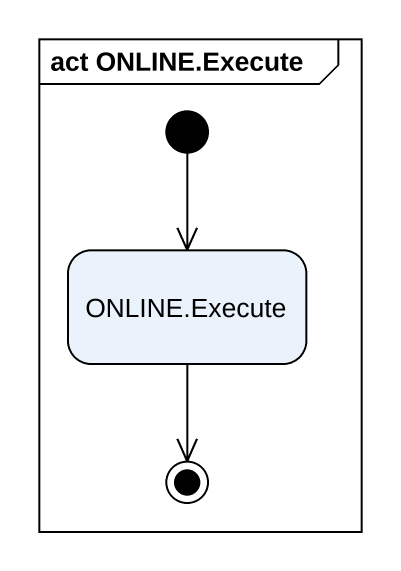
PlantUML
@startuml
mainframe act ONLINE.Execute
hide empty description
state "ONLINE.Execute" as ONLINE_Execute
[*] --> ONLINE_Execute
ONLINE_Execute --> [*]
@enduml
